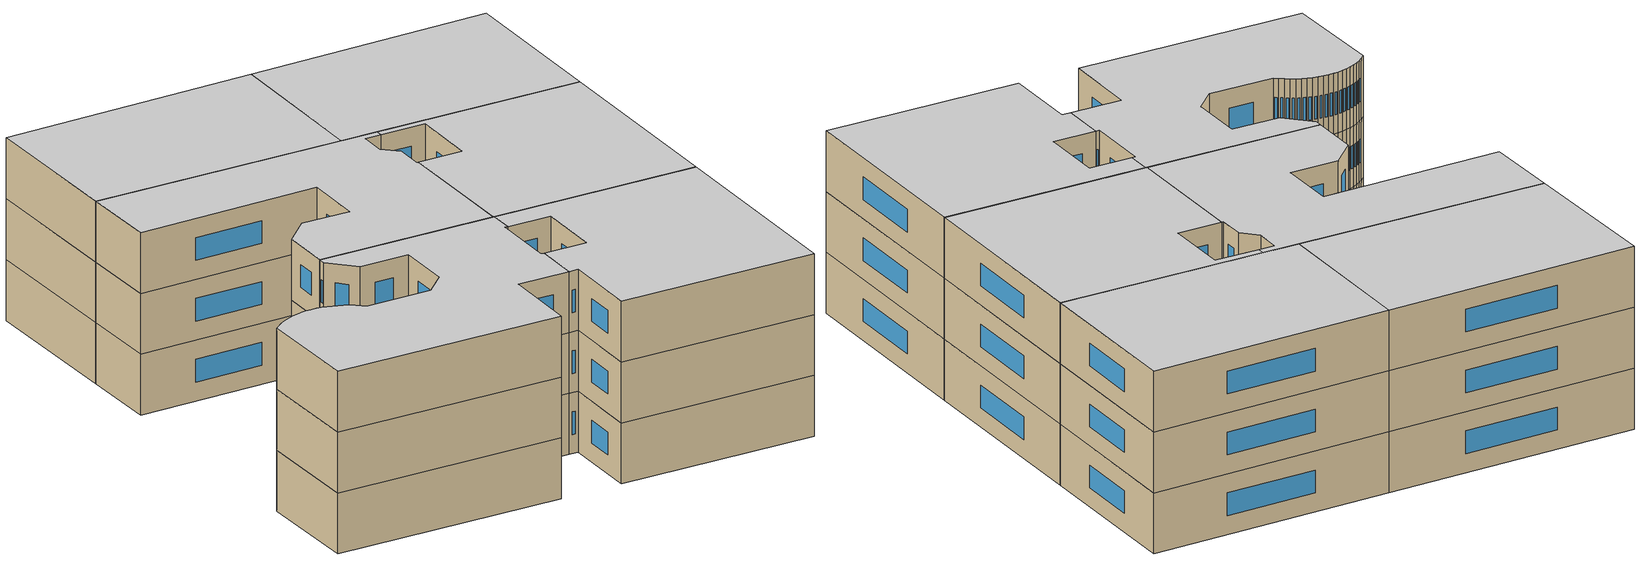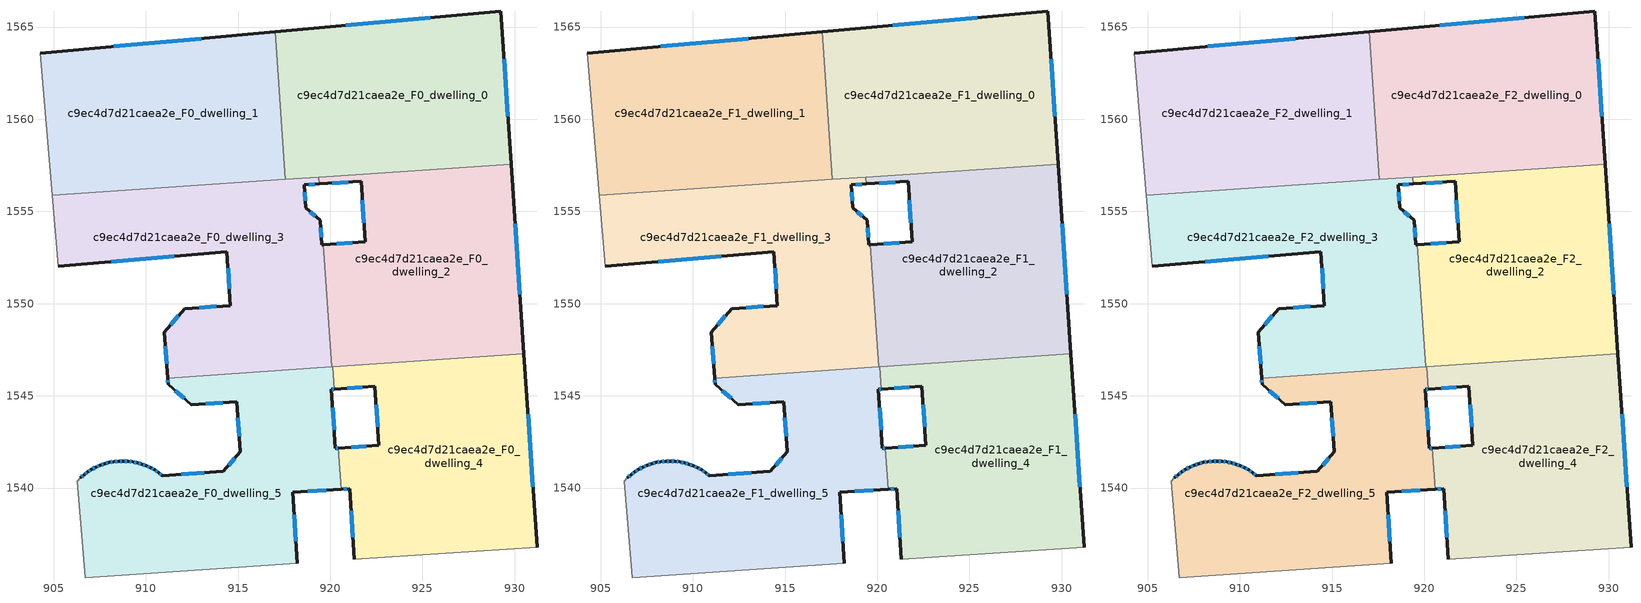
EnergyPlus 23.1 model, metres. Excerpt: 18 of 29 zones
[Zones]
c9ec4d7d21caea2e_F0_dwelling_0
 floor ground (EU_floor_Construction): 929.25,1565.85 929.81,1557.57 917.55,1556.74 917.01,1564.74 z0
 wall outside (EU_wall_Construction): 929.81,1557.57 929.25,1565.85 917.01,1564.74 z0:3
 wall to c9ec4d7d21caea2e_F0_dwelling_1 (EU_wall_Construction): 917.01,1564.74 917.55,1556.74 z0:3
 wall to c9ec4d7d21caea2e_F0_dwelling_2 (EU_wall_Construction): 919.38,1556.86 929.81,1557.57 z0:3
 wall to c9ec4d7d21caea2e_F0_dwelling_3 (EU_wall_Construction): 917.55,1556.74 919.38,1556.86 z0:3
 window (EU_Window_Construction): 925.41,1565.5 920.85,1565.09 / 929.64,1560.16 929.43,1563.25 z0.94:2.06
c9ec4d7d21caea2e_F0_dwelling_1
 floor ground (EU_floor_Construction): 917.01,1564.74 917.55,1556.74 904.93,1555.88 904.26,1563.59 z0
 wall outside (EU_wall_Construction): 917.01,1564.74 904.26,1563.59 z0:3
 wall adiabatic (EU_wall_Construction): 904.26,1563.59 904.93,1555.88 z0:3
 wall to c9ec4d7d21caea2e_F0_dwelling_3 (EU_wall_Construction): 904.93,1555.88 917.55,1556.74 z0:3
 window (EU_Window_Construction): 913.01,1564.38 908.26,1563.95 z0.94:2.06
c9ec4d7d21caea2e_F0_dwelling_2
 floor ground (EU_floor_Construction): 929.81,1557.57 930.51,1547.28 920.08,1546.57 919.63,1553.19 921.9,1553.34 921.68,1556.64 919.41,1556.49 919.38,1556.86 z0
 wall outside (EU_wall_Construction): 919.41,1556.49 921.68,1556.64 921.9,1553.34 919.63,1553.19 / 930.51,1547.28 929.81,1557.57 z0:3
 wall to c9ec4d7d21caea2e_F0_dwelling_3 (EU_wall_Construction): 919.63,1553.19 920.08,1546.57 / 919.38,1556.86 919.41,1556.49 z0:3
 wall to c9ec4d7d21caea2e_F0_dwelling_4 (EU_wall_Construction): 920.15,1546.58 930.51,1547.28 z0:3
 wall to c9ec4d7d21caea2e_F0_dwelling_5 (EU_wall_Construction): 920.08,1546.57 920.15,1546.58 z0:3
 window (EU_Window_Construction): 921.19,1553.29 920.34,1553.24 / 921.75,1555.61 921.83,1554.38 / 920.12,1556.54 920.97,1556.59 / 930.29,1550.5 930.03,1554.34 z0.94:2.06
c9ec4d7d21caea2e_F0_dwelling_3
 floor ground (EU_floor_Construction): 919.38,1556.86 919.41,1556.49 918.58,1556.43 918.67,1555.2 919.45,1554.53 919.54,1553.18 919.63,1553.19 920.08,1546.57 911.18,1545.97 911,1548.46 912.12,1549.73 914.59,1549.9 914.4,1552.82 905.26,1552.03 904.93,1555.88 z0
 wall outside (EU_wall_Construction): 905.26,1552.03 914.4,1552.82 914.59,1549.9 912.12,1549.73 911,1548.46 911.18,1545.97 / 919.63,1553.19 919.54,1553.18 919.45,1554.53 918.67,1555.2 918.58,1556.43 919.41,1556.49 z0:3
 wall adiabatic (EU_wall_Construction): 904.93,1555.88 905.26,1552.03 z0:3
 wall to c9ec4d7d21caea2e_F0_dwelling_5 (EU_wall_Construction): 911.18,1545.97 920.08,1546.57 z0:3
 window (EU_Window_Construction): 908.13,1552.28 911.53,1552.58 / 918.84,1556.45 919.15,1556.47 / 918.64,1555.59 918.61,1556.05 / 919.2,1554.74 918.91,1554.99 / 919.51,1553.61 919.48,1554.11 / 911.06,1547.67 911.12,1546.75 / 911.77,1549.33 911.35,1548.86 / 913.82,1549.85 912.9,1549.79 / 914.46,1551.91 914.53,1550.81 z0.94:2.06
c9ec4d7d21caea2e_F0_dwelling_4
 floor ground (EU_floor_Construction): 930.51,1547.28 931.21,1536.79 921.31,1536.13 921.05,1539.96 920.6,1539.93 920.45,1542.16 922.64,1542.31 922.42,1545.51 920.23,1545.36 920.15,1546.58 z0
 wall outside (EU_wall_Construction): 920.23,1545.36 922.42,1545.51 922.64,1542.31 920.45,1542.16 / 931.21,1536.79 930.51,1547.28 / 920.6,1539.93 921.05,1539.96 921.31,1536.13 z0:3
 wall to c9ec4d7d21caea2e_F0_dwelling_5 (EU_wall_Construction): 920.15,1546.58 920.23,1545.36 / 920.45,1542.16 920.6,1539.93 z0:3
 wall adiabatic (EU_wall_Construction): 921.31,1536.13 931.21,1536.79 z0:3
 window (EU_Window_Construction): 922.49,1544.51 922.57,1543.31 / 920.92,1545.41 921.74,1545.47 / 930.99,1540.08 930.73,1543.99 / 921.13,1538.76 921.23,1537.33 / 920.74,1539.94 920.91,1539.95 / 921.95,1542.26 921.14,1542.21 z0.94:2.06
c9ec4d7d21caea2e_F0_dwelling_5
 floor ground (EU_floor_Construction): 920.15,1546.58 920.23,1545.36 920.07,1545.35 920.28,1542.15 920.45,1542.16 920.6,1539.93 917.96,1539.76 918.22,1535.91 906.73,1535.14 906.28,1540.36 906.45,1540.55 906.65,1540.72 906.85,1540.87 907.06,1541.01 907.29,1541.13 907.53,1541.22 907.77,1541.31 908.02,1541.38 908.27,1541.43 908.53,1541.45 908.79,1541.46 909.04,1541.45 909.3,1541.42 909.55,1541.36 909.79,1541.29 910.03,1541.21 910.26,1541.1 910.48,1540.98 910.7,1540.83 910.9,1540.67 914.19,1540.9 915.13,1541.96 914.94,1544.67 912.47,1544.51 911.2,1545.62 911.18,1545.97 z0
 wall outside (EU_wall_Construction): 911.18,1545.97 911.2,1545.62 912.47,1544.51 914.94,1544.67 915.13,1541.96 914.19,1540.9 910.9,1540.67 910.7,1540.83 910.48,1540.98 910.26,1541.1 910.03,1541.21 909.79,1541.29 909.55,1541.36 909.3,1541.42 909.04,1541.45 908.79,1541.46 908.53,1541.45 908.27,1541.43 908.02,1541.38 907.77,1541.31 907.53,1541.22 907.29,1541.13 907.06,1541.01 906.85,1540.87 906.65,1540.72 906.45,1540.55 / 920.45,1542.16 920.28,1542.15 920.07,1545.35 920.23,1545.36 / 918.22,1535.91 917.96,1539.76 920.6,1539.93 z0:3
 wall adiabatic (EU_wall_Construction): 906.45,1540.55 906.28,1540.36 906.73,1535.14 918.22,1535.91 z0:3
 window (EU_Window_Construction): 906.59,1540.67 906.51,1540.6 / 906.78,1540.83 906.71,1540.77 / 907,1540.96 906.92,1540.92 / 907.22,1541.09 907.14,1541.05 / 907.46,1541.2 907.37,1541.16 / 907.69,1541.28 907.6,1541.25 / 907.94,1541.36 907.85,1541.33 / 908.19,1541.41 908.1,1541.4 / 908.44,1541.45 908.35,1541.44 / 908.7,1541.46 908.61,1541.45 / 908.96,1541.45 908.86,1541.46 / 909.22,1541.43 909.12,1541.44 / 909.47,1541.38 909.38,1541.4 / 909.71,1541.31 909.62,1541.34 / 909.95,1541.24 909.86,1541.27 / 910.19,1541.14 910.1,1541.18 / 910.41,1541.02 910.33,1541.06 / 910.63,1540.88 910.55,1540.93 / 910.84,1540.72 910.76,1540.78 / 913.16,1540.83 911.93,1540.75 / 914.83,1541.63 914.49,1541.23 / 915,1543.82 915.07,1542.81 / 913.25,1544.56 914.17,1544.62 / 911.6,1545.27 912.08,1544.86 / 911.19,1545.86 911.2,1545.73 / 920.12,1545.36 920.18,1545.36 / 920.22,1543.15 920.13,1544.35 / 920.4,1542.15 920.34,1542.15 / 918.79,1539.81 919.77,1539.88 / 918.14,1537.12 918.05,1538.55 z0.94:2.06
c9ec4d7d21caea2e_F1_dwelling_0
 floor to c9ec4d7d21caea2e_F0_dwelling_0 (EU_floor_Construction): 929.25,1565.85 929.81,1557.57 917.55,1556.74 917.01,1564.74 z3
 wall outside (EU_wall_Construction): 929.81,1557.57 929.25,1565.85 917.01,1564.74 z3:6
 wall to c9ec4d7d21caea2e_F1_dwelling_1 (EU_wall_Construction): 917.01,1564.74 917.55,1556.74 z3:6
 wall to c9ec4d7d21caea2e_F1_dwelling_2 (EU_wall_Construction): 919.38,1556.86 929.81,1557.57 z3:6
 wall to c9ec4d7d21caea2e_F1_dwelling_3 (EU_wall_Construction): 917.55,1556.74 919.38,1556.86 z3:6
 window (EU_Window_Construction): 925.41,1565.5 920.85,1565.09 / 929.64,1560.16 929.43,1563.25 z3.94:5.06
c9ec4d7d21caea2e_F1_dwelling_1
 floor to c9ec4d7d21caea2e_F0_dwelling_1 (EU_floor_Construction): 917.01,1564.74 917.55,1556.74 904.93,1555.88 904.26,1563.59 z3
 wall outside (EU_wall_Construction): 917.01,1564.74 904.26,1563.59 z3:6
 wall adiabatic (EU_wall_Construction): 904.26,1563.59 904.93,1555.88 z3:6
 wall to c9ec4d7d21caea2e_F1_dwelling_3 (EU_wall_Construction): 904.93,1555.88 917.55,1556.74 z3:6
 window (EU_Window_Construction): 913.01,1564.38 908.26,1563.95 z3.94:5.06
c9ec4d7d21caea2e_F1_dwelling_2
 floor to c9ec4d7d21caea2e_F0_dwelling_2 (EU_floor_Construction): 929.81,1557.57 930.51,1547.28 920.08,1546.57 919.63,1553.19 921.9,1553.34 921.68,1556.64 919.41,1556.49 919.38,1556.86 z3
 wall outside (EU_wall_Construction): 919.41,1556.49 921.68,1556.64 921.9,1553.34 919.63,1553.19 / 930.51,1547.28 929.81,1557.57 z3:6
 wall to c9ec4d7d21caea2e_F1_dwelling_3 (EU_wall_Construction): 919.63,1553.19 920.08,1546.57 / 919.38,1556.86 919.41,1556.49 z3:6
 wall to c9ec4d7d21caea2e_F1_dwelling_4 (EU_wall_Construction): 920.15,1546.58 930.51,1547.28 z3:6
 wall to c9ec4d7d21caea2e_F1_dwelling_5 (EU_wall_Construction): 920.08,1546.57 920.15,1546.58 z3:6
 window (EU_Window_Construction): 921.19,1553.29 920.34,1553.24 / 921.75,1555.61 921.83,1554.38 / 920.12,1556.54 920.97,1556.59 / 930.29,1550.5 930.03,1554.34 z3.94:5.06
c9ec4d7d21caea2e_F1_dwelling_3
 floor to c9ec4d7d21caea2e_F0_dwelling_3 (EU_floor_Construction): 919.38,1556.86 919.41,1556.49 918.58,1556.43 918.67,1555.2 919.45,1554.53 919.54,1553.18 919.63,1553.19 920.08,1546.57 911.18,1545.97 911,1548.46 912.12,1549.73 914.59,1549.9 914.4,1552.82 905.26,1552.03 904.93,1555.88 z3
 wall outside (EU_wall_Construction): 905.26,1552.03 914.4,1552.82 914.59,1549.9 912.12,1549.73 911,1548.46 911.18,1545.97 / 919.63,1553.19 919.54,1553.18 919.45,1554.53 918.67,1555.2 918.58,1556.43 919.41,1556.49 z3:6
 wall adiabatic (EU_wall_Construction): 904.93,1555.88 905.26,1552.03 z3:6
 wall to c9ec4d7d21caea2e_F1_dwelling_5 (EU_wall_Construction): 911.18,1545.97 920.08,1546.57 z3:6
 window (EU_Window_Construction): 908.13,1552.28 911.53,1552.58 / 918.84,1556.45 919.15,1556.47 / 918.64,1555.59 918.61,1556.05 / 919.2,1554.74 918.91,1554.99 / 919.51,1553.61 919.48,1554.11 / 911.06,1547.67 911.12,1546.75 / 911.77,1549.33 911.35,1548.86 / 913.82,1549.85 912.9,1549.79 / 914.46,1551.91 914.53,1550.81 z3.94:5.06
c9ec4d7d21caea2e_F1_dwelling_4
 floor to c9ec4d7d21caea2e_F0_dwelling_4 (EU_floor_Construction): 930.51,1547.28 931.21,1536.79 921.31,1536.13 921.05,1539.96 920.6,1539.93 920.45,1542.16 922.64,1542.31 922.42,1545.51 920.23,1545.36 920.15,1546.58 z3
 wall outside (EU_wall_Construction): 920.23,1545.36 922.42,1545.51 922.64,1542.31 920.45,1542.16 / 931.21,1536.79 930.51,1547.28 / 920.6,1539.93 921.05,1539.96 921.31,1536.13 z3:6
 wall to c9ec4d7d21caea2e_F1_dwelling_5 (EU_wall_Construction): 920.15,1546.58 920.23,1545.36 / 920.45,1542.16 920.6,1539.93 z3:6
 wall adiabatic (EU_wall_Construction): 921.31,1536.13 931.21,1536.79 z3:6
 window (EU_Window_Construction): 922.49,1544.51 922.57,1543.31 / 920.92,1545.41 921.74,1545.47 / 930.99,1540.08 930.73,1543.99 / 921.13,1538.76 921.23,1537.33 / 920.74,1539.94 920.91,1539.95 / 921.95,1542.26 921.14,1542.21 z3.94:5.06
c9ec4d7d21caea2e_F1_dwelling_5
 floor to c9ec4d7d21caea2e_F0_dwelling_5 (EU_floor_Construction): 920.15,1546.58 920.23,1545.36 920.07,1545.35 920.28,1542.15 920.45,1542.16 920.6,1539.93 917.96,1539.76 918.22,1535.91 906.73,1535.14 906.28,1540.36 906.45,1540.55 906.65,1540.72 906.85,1540.87 907.06,1541.01 907.29,1541.13 907.53,1541.22 907.77,1541.31 908.02,1541.38 908.27,1541.43 908.53,1541.45 908.79,1541.46 909.04,1541.45 909.3,1541.42 909.55,1541.36 909.79,1541.29 910.03,1541.21 910.26,1541.1 910.48,1540.98 910.7,1540.83 910.9,1540.67 914.19,1540.9 915.13,1541.96 914.94,1544.67 912.47,1544.51 911.2,1545.62 911.18,1545.97 z3
 wall outside (EU_wall_Construction): 911.18,1545.97 911.2,1545.62 912.47,1544.51 914.94,1544.67 915.13,1541.96 914.19,1540.9 910.9,1540.67 910.7,1540.83 910.48,1540.98 910.26,1541.1 910.03,1541.21 909.79,1541.29 909.55,1541.36 909.3,1541.42 909.04,1541.45 908.79,1541.46 908.53,1541.45 908.27,1541.43 908.02,1541.38 907.77,1541.31 907.53,1541.22 907.29,1541.13 907.06,1541.01 906.85,1540.87 906.65,1540.72 906.45,1540.55 / 920.45,1542.16 920.28,1542.15 920.07,1545.35 920.23,1545.36 / 918.22,1535.91 917.96,1539.76 920.6,1539.93 z3:6
 wall adiabatic (EU_wall_Construction): 906.45,1540.55 906.28,1540.36 906.73,1535.14 918.22,1535.91 z3:6
 window (EU_Window_Construction): 906.59,1540.67 906.51,1540.6 / 906.78,1540.83 906.71,1540.77 / 907,1540.96 906.92,1540.92 / 907.22,1541.09 907.14,1541.05 / 907.46,1541.2 907.37,1541.16 / 907.69,1541.28 907.6,1541.25 / 907.94,1541.36 907.85,1541.33 / 908.19,1541.41 908.1,1541.4 / 908.44,1541.45 908.35,1541.44 / 908.7,1541.46 908.61,1541.45 / 908.96,1541.45 908.86,1541.46 / 909.22,1541.43 909.12,1541.44 / 909.47,1541.38 909.38,1541.4 / 909.71,1541.31 909.62,1541.34 / 909.95,1541.24 909.86,1541.27 / 910.19,1541.14 910.1,1541.18 / 910.41,1541.02 910.33,1541.06 / 910.63,1540.88 910.55,1540.93 / 910.84,1540.72 910.76,1540.78 / 913.16,1540.83 911.93,1540.75 / 914.83,1541.63 914.49,1541.23 / 915,1543.82 915.07,1542.81 / 913.25,1544.56 914.17,1544.62 / 911.6,1545.27 912.08,1544.86 / 911.19,1545.86 911.2,1545.73 / 920.12,1545.36 920.18,1545.36 / 920.22,1543.15 920.13,1544.35 / 920.4,1542.15 920.34,1542.15 / 918.79,1539.81 919.77,1539.88 / 918.14,1537.12 918.05,1538.55 z3.94:5.06
c9ec4d7d21caea2e_F2_dwelling_0
 floor to c9ec4d7d21caea2e_F1_dwelling_0 (EU_floor_Construction): 929.25,1565.85 929.81,1557.57 917.55,1556.74 917.01,1564.74 z6
 wall outside (EU_wall_Construction): 929.81,1557.57 929.25,1565.85 917.01,1564.74 z6:9
 wall to c9ec4d7d21caea2e_F2_dwelling_1 (EU_wall_Construction): 917.01,1564.74 917.55,1556.74 z6:9
 wall to c9ec4d7d21caea2e_F2_dwelling_2 (EU_wall_Construction): 919.38,1556.86 929.81,1557.57 z6:9
 wall to c9ec4d7d21caea2e_F2_dwelling_3 (EU_wall_Construction): 917.55,1556.74 919.38,1556.86 z6:9
 window (EU_Window_Construction): 925.41,1565.5 920.85,1565.09 / 929.64,1560.16 929.43,1563.25 z6.94:8.06
 ceiling to c9ec4d7d21caea2e_F3_dwelling_0 (EU_floor_Construction): 929.81,1557.57 929.25,1565.85 917.01,1564.74 917.55,1556.74 z9
c9ec4d7d21caea2e_F2_dwelling_1
 floor to c9ec4d7d21caea2e_F1_dwelling_1 (EU_floor_Construction): 917.01,1564.74 917.55,1556.74 904.93,1555.88 904.26,1563.59 z6
 wall outside (EU_wall_Construction): 917.01,1564.74 904.26,1563.59 z6:9
 wall adiabatic (EU_wall_Construction): 904.26,1563.59 904.93,1555.88 z6:9
 wall to c9ec4d7d21caea2e_F2_dwelling_3 (EU_wall_Construction): 904.93,1555.88 917.55,1556.74 z6:9
 window (EU_Window_Construction): 913.01,1564.38 908.26,1563.95 z6.94:8.06
 ceiling to c9ec4d7d21caea2e_F3_dwelling_1 (EU_floor_Construction): 917.55,1556.74 917.01,1564.74 904.26,1563.59 904.93,1555.88 z9
c9ec4d7d21caea2e_F2_dwelling_2
 floor to c9ec4d7d21caea2e_F1_dwelling_2 (EU_floor_Construction): 929.81,1557.57 930.51,1547.28 920.08,1546.57 919.63,1553.19 921.9,1553.34 921.68,1556.64 919.41,1556.49 919.38,1556.86 z6
 wall outside (EU_wall_Construction): 919.41,1556.49 921.68,1556.64 921.9,1553.34 919.63,1553.19 / 930.51,1547.28 929.81,1557.57 z6:9
 wall to c9ec4d7d21caea2e_F2_dwelling_3 (EU_wall_Construction): 919.63,1553.19 920.08,1546.57 / 919.38,1556.86 919.41,1556.49 z6:9
 wall to c9ec4d7d21caea2e_F2_dwelling_4 (EU_wall_Construction): 920.15,1546.58 930.51,1547.28 z6:9
 wall to c9ec4d7d21caea2e_F2_dwelling_5 (EU_wall_Construction): 920.08,1546.57 920.15,1546.58 z6:9
 window (EU_Window_Construction): 921.19,1553.29 920.34,1553.24 / 921.75,1555.61 921.83,1554.38 / 920.12,1556.54 920.97,1556.59 / 930.29,1550.5 930.03,1554.34 z6.94:8.06
 ceiling to c9ec4d7d21caea2e_F3_dwelling_2 (EU_floor_Construction): 930.51,1547.28 929.81,1557.57 919.38,1556.86 919.41,1556.49 921.68,1556.64 921.9,1553.34 919.63,1553.19 920.08,1546.57 z9
c9ec4d7d21caea2e_F2_dwelling_3
 floor to c9ec4d7d21caea2e_F1_dwelling_3 (EU_floor_Construction): 919.38,1556.86 919.41,1556.49 918.58,1556.43 918.67,1555.2 919.45,1554.53 919.54,1553.18 919.63,1553.19 920.08,1546.57 911.18,1545.97 911,1548.46 912.12,1549.73 914.59,1549.9 914.4,1552.82 905.26,1552.03 904.93,1555.88 z6
 wall outside (EU_wall_Construction): 905.26,1552.03 914.4,1552.82 914.59,1549.9 912.12,1549.73 911,1548.46 911.18,1545.97 / 919.63,1553.19 919.54,1553.18 919.45,1554.53 918.67,1555.2 918.58,1556.43 919.41,1556.49 z6:9
 wall adiabatic (EU_wall_Construction): 904.93,1555.88 905.26,1552.03 z6:9
 wall to c9ec4d7d21caea2e_F2_dwelling_5 (EU_wall_Construction): 911.18,1545.97 920.08,1546.57 z6:9
 window (EU_Window_Construction): 908.13,1552.28 911.53,1552.58 / 918.84,1556.45 919.15,1556.47 / 918.64,1555.59 918.61,1556.05 / 919.2,1554.74 918.91,1554.99 / 919.51,1553.61 919.48,1554.11 / 911.06,1547.67 911.12,1546.75 / 911.77,1549.33 911.35,1548.86 / 913.82,1549.85 912.9,1549.79 / 914.46,1551.91 914.53,1550.81 z6.94:8.06
 ceiling to c9ec4d7d21caea2e_F3_dwelling_3 (EU_floor_Construction): 920.08,1546.57 919.63,1553.19 919.54,1553.18 919.45,1554.53 918.67,1555.2 918.58,1556.43 919.41,1556.49 919.38,1556.86 904.93,1555.88 905.26,1552.03 914.4,1552.82 914.59,1549.9 912.12,1549.73 911,1548.46 911.18,1545.97 z9
c9ec4d7d21caea2e_F2_dwelling_4
 floor to c9ec4d7d21caea2e_F1_dwelling_4 (EU_floor_Construction): 930.51,1547.28 931.21,1536.79 921.31,1536.13 921.05,1539.96 920.6,1539.93 920.45,1542.16 922.64,1542.31 922.42,1545.51 920.23,1545.36 920.15,1546.58 z6
 wall outside (EU_wall_Construction): 920.23,1545.36 922.42,1545.51 922.64,1542.31 920.45,1542.16 / 931.21,1536.79 930.51,1547.28 / 920.6,1539.93 921.05,1539.96 921.31,1536.13 z6:9
 wall to c9ec4d7d21caea2e_F2_dwelling_5 (EU_wall_Construction): 920.15,1546.58 920.23,1545.36 / 920.45,1542.16 920.6,1539.93 z6:9
 wall adiabatic (EU_wall_Construction): 921.31,1536.13 931.21,1536.79 z6:9
 window (EU_Window_Construction): 922.49,1544.51 922.57,1543.31 / 920.92,1545.41 921.74,1545.47 / 930.99,1540.08 930.73,1543.99 / 921.13,1538.76 921.23,1537.33 / 920.74,1539.94 920.91,1539.95 / 921.95,1542.26 921.14,1542.21 z6.94:8.06
 ceiling to c9ec4d7d21caea2e_F3_dwelling_4 (EU_floor_Construction): 931.21,1536.79 930.51,1547.28 920.15,1546.58 920.23,1545.36 922.42,1545.51 922.64,1542.31 920.45,1542.16 920.6,1539.93 921.05,1539.96 921.31,1536.13 z9
c9ec4d7d21caea2e_F2_dwelling_5
 floor to c9ec4d7d21caea2e_F1_dwelling_5 (EU_floor_Construction): 920.15,1546.58 920.23,1545.36 920.07,1545.35 920.28,1542.15 920.45,1542.16 920.6,1539.93 917.96,1539.76 918.22,1535.91 906.73,1535.14 906.28,1540.36 906.45,1540.55 906.65,1540.72 906.85,1540.87 907.06,1541.01 907.29,1541.13 907.53,1541.22 907.77,1541.31 908.02,1541.38 908.27,1541.43 908.53,1541.45 908.79,1541.46 909.04,1541.45 909.3,1541.42 909.55,1541.36 909.79,1541.29 910.03,1541.21 910.26,1541.1 910.48,1540.98 910.7,1540.83 910.9,1540.67 914.19,1540.9 915.13,1541.96 914.94,1544.67 912.47,1544.51 911.2,1545.62 911.18,1545.97 z6
 wall outside (EU_wall_Construction): 911.18,1545.97 911.2,1545.62 912.47,1544.51 914.94,1544.67 915.13,1541.96 914.19,1540.9 910.9,1540.67 910.7,1540.83 910.48,1540.98 910.26,1541.1 910.03,1541.21 909.79,1541.29 909.55,1541.36 909.3,1541.42 909.04,1541.45 908.79,1541.46 908.53,1541.45 908.27,1541.43 908.02,1541.38 907.77,1541.31 907.53,1541.22 907.29,1541.13 907.06,1541.01 906.85,1540.87 906.65,1540.72 906.45,1540.55 / 920.45,1542.16 920.28,1542.15 920.07,1545.35 920.23,1545.36 / 918.22,1535.91 917.96,1539.76 920.6,1539.93 z6:9
 wall adiabatic (EU_wall_Construction): 906.45,1540.55 906.28,1540.36 906.73,1535.14 918.22,1535.91 z6:9
 window (EU_Window_Construction): 906.59,1540.67 906.51,1540.6 / 906.78,1540.83 906.71,1540.77 / 907,1540.96 906.92,1540.92 / 907.22,1541.09 907.14,1541.05 / 907.46,1541.2 907.37,1541.16 / 907.69,1541.28 907.6,1541.25 / 907.94,1541.36 907.85,1541.33 / 908.19,1541.41 908.1,1541.4 / 908.44,1541.45 908.35,1541.44 / 908.7,1541.46 908.61,1541.45 / 908.96,1541.45 908.86,1541.46 / 909.22,1541.43 909.12,1541.44 / 909.47,1541.38 909.38,1541.4 / 909.71,1541.31 909.62,1541.34 / 909.95,1541.24 909.86,1541.27 / 910.19,1541.14 910.1,1541.18 / 910.41,1541.02 910.33,1541.06 / 910.63,1540.88 910.55,1540.93 / 910.84,1540.72 910.76,1540.78 / 913.16,1540.83 911.93,1540.75 / 914.83,1541.63 914.49,1541.23 / 915,1543.82 915.07,1542.81 / 913.25,1544.56 914.17,1544.62 / 911.6,1545.27 912.08,1544.86 / 911.19,1545.86 911.2,1545.73 / 920.12,1545.36 920.18,1545.36 / 920.22,1543.15 920.13,1544.35 / 920.4,1542.15 920.34,1542.15 / 918.79,1539.81 919.77,1539.88 / 918.14,1537.12 918.05,1538.55 z6.94:8.06
 ceiling to c9ec4d7d21caea2e_F3_dwelling_5 (EU_floor_Construction): 918.22,1535.91 917.96,1539.76 920.6,1539.93 920.45,1542.16 920.28,1542.15 920.07,1545.35 920.23,1545.36 920.15,1546.58 911.18,1545.97 911.2,1545.62 912.47,1544.51 914.94,1544.67 915.13,1541.96 914.19,1540.9 910.9,1540.67 910.7,1540.83 910.48,1540.98 910.26,1541.1 910.03,1541.21 909.79,1541.29 909.55,1541.36 909.3,1541.42 909.04,1541.45 908.79,1541.46 908.53,1541.45 908.27,1541.43 908.02,1541.38 907.77,1541.31 907.53,1541.22 907.29,1541.13 907.06,1541.01 906.85,1540.87 906.65,1540.72 906.45,1540.55 906.28,1540.36 906.73,1535.14 z9
[Building]
EU S2 Campaign: North Axis=0; Terrain=City; Solar Distribution=FullExterior
[Site:Location]
Vienna: Latitude=48; Longitude=16.5; Time Zone=1; Elevation=183
[SizingPeriod:WeatherFileDays]
AnnualSizingPeriod: Begin Month=1; Begin Day of Month=1; End Month=12; End Day of Month=31; Day of Week for Start Day=Monday; Use Weather File Daylight Saving Period=No; Use Weather File Rain and Snow Indicators=No
[MATERIAL]
EU_InternalMass_Material: Roughness=MediumRough; Thickness=0.1; Conductivity=1; Density=1800; Specific Heat=900; Thermal Absorptance=0.9; Solar Absorptance=0.7; Visible Absorptance=0.7
[MATERIAL:NOMASS] Roughness=MediumRough; Thermal Absorptance=0.9; Solar Absorptance=0.7; Visible Absorptance=0.7
Name | Thermal Resistance
EU_wall_NoMass | 0.914258
EU_floor_NoMass | 1.09711
[WINDOWMATERIAL:SIMPLEGLAZINGSYSTEM]
EU_Window_SimpleGlazing: UFactor=2.09642; Solar Heat Gain Coefficient=0.65; Visible Transmittance=0.65
[CONSTRUCTION]
EU_wall_Construction: EU_wall_NoMass
EU_floor_Construction: EU_floor_NoMass
EU_Window_Construction: EU_Window_SimpleGlazing
EU_InternalMass_Construction: EU_InternalMass_Material
[ZONE] Type=1; Multiplier=1; Ceiling Height=autocalculate; Floor Area=autocalculate; Part of Total Floor Area=Yes
Name | Volume
c9ec4d7d21caea2e_F0_dwelling_0; c9ec4d7d21caea2e_F1_dwelling_0; c9ec4d7d21caea2e_F2_dwelling_0 | 300.757
c9ec4d7d21caea2e_F0_dwelling_1; c9ec4d7d21caea2e_F1_dwelling_1; c9ec4d7d21caea2e_F2_dwelling_1 | 300.792
c9ec4d7d21caea2e_F0_dwelling_2; c9ec4d7d21caea2e_F1_dwelling_2; c9ec4d7d21caea2e_F2_dwelling_2 | 300.795
c9ec4d7d21caea2e_F0_dwelling_3; c9ec4d7d21caea2e_F1_dwelling_3; c9ec4d7d21caea2e_F2_dwelling_3 | 300.773
c9ec4d7d21caea2e_F0_dwelling_4; c9ec4d7d21caea2e_F1_dwelling_4; c9ec4d7d21caea2e_F2_dwelling_4 | 300.786
c9ec4d7d21caea2e_F0_dwelling_5; c9ec4d7d21caea2e_F1_dwelling_5; c9ec4d7d21caea2e_F2_dwelling_5 | 300.785
[INTERNALMASS] Construction=EU_InternalMass_Construction
Name | Zone or ZoneList | Surface Area
c9ec4d7d21caea2e_F0_dwelling_0_EU_InternalMass | c9ec4d7d21caea2e_F0_dwelling_0 | 100.252
c9ec4d7d21caea2e_F0_dwelling_1_EU_InternalMass | c9ec4d7d21caea2e_F0_dwelling_1 | 100.264
c9ec4d7d21caea2e_F0_dwelling_2_EU_InternalMass | c9ec4d7d21caea2e_F0_dwelling_2 | 100.265
c9ec4d7d21caea2e_F0_dwelling_3_EU_InternalMass | c9ec4d7d21caea2e_F0_dwelling_3 | 100.258
c9ec4d7d21caea2e_F0_dwelling_4_EU_InternalMass | c9ec4d7d21caea2e_F0_dwelling_4 | 100.262
c9ec4d7d21caea2e_F0_dwelling_5_EU_InternalMass | c9ec4d7d21caea2e_F0_dwelling_5 | 100.262
c9ec4d7d21caea2e_F1_dwelling_0_EU_InternalMass | c9ec4d7d21caea2e_F1_dwelling_0 | 100.252
c9ec4d7d21caea2e_F1_dwelling_1_EU_InternalMass | c9ec4d7d21caea2e_F1_dwelling_1 | 100.264
c9ec4d7d21caea2e_F1_dwelling_2_EU_InternalMass | c9ec4d7d21caea2e_F1_dwelling_2 | 100.265
c9ec4d7d21caea2e_F1_dwelling_3_EU_InternalMass | c9ec4d7d21caea2e_F1_dwelling_3 | 100.258
c9ec4d7d21caea2e_F1_dwelling_4_EU_InternalMass | c9ec4d7d21caea2e_F1_dwelling_4 | 100.262
c9ec4d7d21caea2e_F1_dwelling_5_EU_InternalMass | c9ec4d7d21caea2e_F1_dwelling_5 | 100.262
c9ec4d7d21caea2e_F2_dwelling_0_EU_InternalMass | c9ec4d7d21caea2e_F2_dwelling_0 | 100.252
c9ec4d7d21caea2e_F2_dwelling_1_EU_InternalMass | c9ec4d7d21caea2e_F2_dwelling_1 | 100.264
c9ec4d7d21caea2e_F2_dwelling_2_EU_InternalMass | c9ec4d7d21caea2e_F2_dwelling_2 | 100.265
c9ec4d7d21caea2e_F2_dwelling_3_EU_InternalMass | c9ec4d7d21caea2e_F2_dwelling_3 | 100.258
c9ec4d7d21caea2e_F2_dwelling_4_EU_InternalMass | c9ec4d7d21caea2e_F2_dwelling_4 | 100.262
c9ec4d7d21caea2e_F2_dwelling_5_EU_InternalMass | c9ec4d7d21caea2e_F2_dwelling_5 | 100.262
[OTHEREQUIPMENT] Fuel Type=Electricity; Design Level Calculation Method=Watts/Area; Power per Zone Floor Area=1; Fraction Latent=0; Fraction Radiant=0; Fraction Lost=0; Carbon Dioxide Generation Rate=0; EndUse Subcategory=EU_Step8_InternalGains
Name | Zone or ZoneList or Space or SpaceList | Schedule
EU_Step8_InternalGain_c9ec4d7d21caea2e_F0_dwelling_0_f000 | c9ec4d7d21caea2e_F0_dwelling_0 | EU_Step8_GainSchedule_c9ec4d7d21caea2e_F0_dwelling_0_f000
EU_Step8_InternalGain_c9ec4d7d21caea2e_F0_dwelling_1_f000 | c9ec4d7d21caea2e_F0_dwelling_1 | EU_Step8_GainSchedule_c9ec4d7d21caea2e_F0_dwelling_1_f000
EU_Step8_InternalGain_c9ec4d7d21caea2e_F0_dwelling_2_f000 | c9ec4d7d21caea2e_F0_dwelling_2 | EU_Step8_GainSchedule_c9ec4d7d21caea2e_F0_dwelling_2_f000
EU_Step8_InternalGain_c9ec4d7d21caea2e_F0_dwelling_3_f000 | c9ec4d7d21caea2e_F0_dwelling_3 | EU_Step8_GainSchedule_c9ec4d7d21caea2e_F0_dwelling_3_f000
EU_Step8_InternalGain_c9ec4d7d21caea2e_F0_dwelling_4_f000 | c9ec4d7d21caea2e_F0_dwelling_4 | EU_Step8_GainSchedule_c9ec4d7d21caea2e_F0_dwelling_4_f000
EU_Step8_InternalGain_c9ec4d7d21caea2e_F0_dwelling_5_f000 | c9ec4d7d21caea2e_F0_dwelling_5 | EU_Step8_GainSchedule_c9ec4d7d21caea2e_F0_dwelling_5_f000
EU_Step8_InternalGain_c9ec4d7d21caea2e_F1_dwelling_0_f000 | c9ec4d7d21caea2e_F1_dwelling_0 | EU_Step8_GainSchedule_c9ec4d7d21caea2e_F1_dwelling_0_f000
EU_Step8_InternalGain_c9ec4d7d21caea2e_F1_dwelling_1_f000 | c9ec4d7d21caea2e_F1_dwelling_1 | EU_Step8_GainSchedule_c9ec4d7d21caea2e_F1_dwelling_1_f000
EU_Step8_InternalGain_c9ec4d7d21caea2e_F1_dwelling_2_f000 | c9ec4d7d21caea2e_F1_dwelling_2 | EU_Step8_GainSchedule_c9ec4d7d21caea2e_F1_dwelling_2_f000
EU_Step8_InternalGain_c9ec4d7d21caea2e_F1_dwelling_3_f000 | c9ec4d7d21caea2e_F1_dwelling_3 | EU_Step8_GainSchedule_c9ec4d7d21caea2e_F1_dwelling_3_f000
EU_Step8_InternalGain_c9ec4d7d21caea2e_F1_dwelling_4_f000 | c9ec4d7d21caea2e_F1_dwelling_4 | EU_Step8_GainSchedule_c9ec4d7d21caea2e_F1_dwelling_4_f000
EU_Step8_InternalGain_c9ec4d7d21caea2e_F1_dwelling_5_f000 | c9ec4d7d21caea2e_F1_dwelling_5 | EU_Step8_GainSchedule_c9ec4d7d21caea2e_F1_dwelling_5_f000
EU_Step8_InternalGain_c9ec4d7d21caea2e_F2_dwelling_0_f000 | c9ec4d7d21caea2e_F2_dwelling_0 | EU_Step8_GainSchedule_c9ec4d7d21caea2e_F2_dwelling_0_f000
EU_Step8_InternalGain_c9ec4d7d21caea2e_F2_dwelling_1_f000 | c9ec4d7d21caea2e_F2_dwelling_1 | EU_Step8_GainSchedule_c9ec4d7d21caea2e_F2_dwelling_1_f000
EU_Step8_InternalGain_c9ec4d7d21caea2e_F2_dwelling_2_f000 | c9ec4d7d21caea2e_F2_dwelling_2 | EU_Step8_GainSchedule_c9ec4d7d21caea2e_F2_dwelling_2_f000
EU_Step8_InternalGain_c9ec4d7d21caea2e_F2_dwelling_3_f000 | c9ec4d7d21caea2e_F2_dwelling_3 | EU_Step8_GainSchedule_c9ec4d7d21caea2e_F2_dwelling_3_f000
EU_Step8_InternalGain_c9ec4d7d21caea2e_F2_dwelling_4_f000 | c9ec4d7d21caea2e_F2_dwelling_4 | EU_Step8_GainSchedule_c9ec4d7d21caea2e_F2_dwelling_4_f000
EU_Step8_InternalGain_c9ec4d7d21caea2e_F2_dwelling_5_f000 | c9ec4d7d21caea2e_F2_dwelling_5 | EU_Step8_GainSchedule_c9ec4d7d21caea2e_F2_dwelling_5_f000
[ZONEVENTILATION:DESIGNFLOWRATE] Schedule=EU_AlwaysOn; Design Flow Rate Calculation Method=AirChanges/Hour; Air Changes per Hour=0.546891; Ventilation Type=Natural; Fan Pressure Rise=0; Fan Total Efficiency=1; Constant Term Coefficient=1; Temperature Term Coefficient=0; Velocity Term Coefficient=0; Velocity Squared Term Coefficient=0; Minimum Indoor Temperature=-100; Maximum Indoor Temperature=100; Delta Temperature=-100; Minimum Outdoor Temperature=-100; Maximum Outdoor Temperature=100; Maximum Wind Speed=40
Name | Zone or ZoneList or Space or SpaceList
EU_ConstantAir_c9ec4d7d21caea2e_F0_dwelling_0 | c9ec4d7d21caea2e_F0_dwelling_0
EU_ConstantAir_c9ec4d7d21caea2e_F0_dwelling_1 | c9ec4d7d21caea2e_F0_dwelling_1
EU_ConstantAir_c9ec4d7d21caea2e_F0_dwelling_2 | c9ec4d7d21caea2e_F0_dwelling_2
EU_ConstantAir_c9ec4d7d21caea2e_F0_dwelling_3 | c9ec4d7d21caea2e_F0_dwelling_3
EU_ConstantAir_c9ec4d7d21caea2e_F0_dwelling_4 | c9ec4d7d21caea2e_F0_dwelling_4
EU_ConstantAir_c9ec4d7d21caea2e_F0_dwelling_5 | c9ec4d7d21caea2e_F0_dwelling_5
EU_ConstantAir_c9ec4d7d21caea2e_F1_dwelling_0 | c9ec4d7d21caea2e_F1_dwelling_0
EU_ConstantAir_c9ec4d7d21caea2e_F1_dwelling_1 | c9ec4d7d21caea2e_F1_dwelling_1
EU_ConstantAir_c9ec4d7d21caea2e_F1_dwelling_2 | c9ec4d7d21caea2e_F1_dwelling_2
EU_ConstantAir_c9ec4d7d21caea2e_F1_dwelling_3 | c9ec4d7d21caea2e_F1_dwelling_3
EU_ConstantAir_c9ec4d7d21caea2e_F1_dwelling_4 | c9ec4d7d21caea2e_F1_dwelling_4
EU_ConstantAir_c9ec4d7d21caea2e_F1_dwelling_5 | c9ec4d7d21caea2e_F1_dwelling_5
EU_ConstantAir_c9ec4d7d21caea2e_F2_dwelling_0 | c9ec4d7d21caea2e_F2_dwelling_0
EU_ConstantAir_c9ec4d7d21caea2e_F2_dwelling_1 | c9ec4d7d21caea2e_F2_dwelling_1
EU_ConstantAir_c9ec4d7d21caea2e_F2_dwelling_2 | c9ec4d7d21caea2e_F2_dwelling_2
EU_ConstantAir_c9ec4d7d21caea2e_F2_dwelling_3 | c9ec4d7d21caea2e_F2_dwelling_3
EU_ConstantAir_c9ec4d7d21caea2e_F2_dwelling_4 | c9ec4d7d21caea2e_F2_dwelling_4
EU_ConstantAir_c9ec4d7d21caea2e_F2_dwelling_5 | c9ec4d7d21caea2e_F2_dwelling_5
[HVACTEMPLATE:THERMOSTAT] Constant Heating Setpoint=20; Constant Cooling Setpoint=50
EU_HeatOnly_c9ec4d7d21caea2e_F0_dwelling_0; EU_HeatOnly_c9ec4d7d21caea2e_F0_dwelling_1; EU_HeatOnly_c9ec4d7d21caea2e_F0_dwelling_2; EU_HeatOnly_c9ec4d7d21caea2e_F0_dwelling_3; EU_HeatOnly_c9ec4d7d21caea2e_F0_dwelling_4; EU_HeatOnly_c9ec4d7d21caea2e_F0_dwelling_5; EU_HeatOnly_c9ec4d7d21caea2e_F1_dwelling_0; EU_HeatOnly_c9ec4d7d21caea2e_F1_dwelling_1; EU_HeatOnly_c9ec4d7d21caea2e_F1_dwelling_2; EU_HeatOnly_c9ec4d7d21caea2e_F1_dwelling_3; EU_HeatOnly_c9ec4d7d21caea2e_F1_dwelling_4; EU_HeatOnly_c9ec4d7d21caea2e_F1_dwelling_5; EU_HeatOnly_c9ec4d7d21caea2e_F2_dwelling_0; EU_HeatOnly_c9ec4d7d21caea2e_F2_dwelling_1; EU_HeatOnly_c9ec4d7d21caea2e_F2_dwelling_2; EU_HeatOnly_c9ec4d7d21caea2e_F2_dwelling_3; EU_HeatOnly_c9ec4d7d21caea2e_F2_dwelling_4; EU_HeatOnly_c9ec4d7d21caea2e_F2_dwelling_5; EU_HeatOnly_c9ec4d7d21caea2e_F3_dwelling_0; EU_HeatOnly_c9ec4d7d21caea2e_F3_dwelling_1; EU_HeatOnly_c9ec4d7d21caea2e_F3_dwelling_2; EU_HeatOnly_c9ec4d7d21caea2e_F3_dwelling_3; EU_HeatOnly_c9ec4d7d21caea2e_F3_dwelling_4; EU_HeatOnly_c9ec4d7d21caea2e_F3_dwelling_5; EU_HeatOnly_c9ec4d7d21caea2e_F4_dwelling_0; EU_HeatOnly_c9ec4d7d21caea2e_F4_dwelling_1; EU_HeatOnly_c9ec4d7d21caea2e_F4_dwelling_2; EU_HeatOnly_c9ec4d7d21caea2e_F4_dwelling_3; EU_HeatOnly_c9ec4d7d21caea2e_F4_dwelling_4
[HVACTEMPLATE:ZONE:IDEALLOADSAIRSYSTEM] System Availability Schedule=EU_AlwaysOn; Maximum Heating Supply Air Temperature=50; Minimum Cooling Supply Air Temperature=13; Maximum Heating Supply Air Humidity Ratio=0.0156; Minimum Cooling Supply Air Humidity Ratio=0.0077; Heating Limit=NoLimit; Cooling Limit=NoLimit; Heating Availability Schedule=EU_AlwaysOn; Cooling Availability Schedule=EU_CoolingOff; Dehumidification Control Type=ConstantSensibleHeatRatio; Cooling Sensible Heat Ratio=0.7; Dehumidification Setpoint=60; Humidification Control Type=None; Humidification Setpoint=30; Outdoor Air Method=None; Outdoor Air Flow Rate per Person=0.00944; Outdoor Air Flow Rate per Zone Floor Area=0; Outdoor Air Flow Rate per Zone=0; Demand Controlled Ventilation Type=None; Outdoor Air Economizer Type=NoEconomizer; Heat Recovery Type=None; Sensible Heat Recovery Effectiveness=0.7; Latent Heat Recovery Effectiveness=0.65
Name | Template Thermostat
c9ec4d7d21caea2e_F0_dwelling_0 | EU_HeatOnly_c9ec4d7d21caea2e_F0_dwelling_0
c9ec4d7d21caea2e_F0_dwelling_1 | EU_HeatOnly_c9ec4d7d21caea2e_F0_dwelling_1
c9ec4d7d21caea2e_F0_dwelling_2 | EU_HeatOnly_c9ec4d7d21caea2e_F0_dwelling_2
c9ec4d7d21caea2e_F0_dwelling_3 | EU_HeatOnly_c9ec4d7d21caea2e_F0_dwelling_3
c9ec4d7d21caea2e_F0_dwelling_4 | EU_HeatOnly_c9ec4d7d21caea2e_F0_dwelling_4
c9ec4d7d21caea2e_F0_dwelling_5 | EU_HeatOnly_c9ec4d7d21caea2e_F0_dwelling_5
c9ec4d7d21caea2e_F1_dwelling_0 | EU_HeatOnly_c9ec4d7d21caea2e_F1_dwelling_0
c9ec4d7d21caea2e_F1_dwelling_1 | EU_HeatOnly_c9ec4d7d21caea2e_F1_dwelling_1
c9ec4d7d21caea2e_F1_dwelling_2 | EU_HeatOnly_c9ec4d7d21caea2e_F1_dwelling_2
c9ec4d7d21caea2e_F1_dwelling_3 | EU_HeatOnly_c9ec4d7d21caea2e_F1_dwelling_3
c9ec4d7d21caea2e_F1_dwelling_4 | EU_HeatOnly_c9ec4d7d21caea2e_F1_dwelling_4
c9ec4d7d21caea2e_F1_dwelling_5 | EU_HeatOnly_c9ec4d7d21caea2e_F1_dwelling_5
c9ec4d7d21caea2e_F2_dwelling_0 | EU_HeatOnly_c9ec4d7d21caea2e_F2_dwelling_0
c9ec4d7d21caea2e_F2_dwelling_1 | EU_HeatOnly_c9ec4d7d21caea2e_F2_dwelling_1
c9ec4d7d21caea2e_F2_dwelling_2 | EU_HeatOnly_c9ec4d7d21caea2e_F2_dwelling_2
c9ec4d7d21caea2e_F2_dwelling_3 | EU_HeatOnly_c9ec4d7d21caea2e_F2_dwelling_3
c9ec4d7d21caea2e_F2_dwelling_4 | EU_HeatOnly_c9ec4d7d21caea2e_F2_dwelling_4
c9ec4d7d21caea2e_F2_dwelling_5 | EU_HeatOnly_c9ec4d7d21caea2e_F2_dwelling_5
[SIZING:ZONE] Zone Cooling Design Supply Air Temperature Input Method=SupplyAirTemperature; Zone Cooling Design Supply Air Temperature=13; Zone Heating Design Supply Air Temperature Input Method=SupplyAirTemperature; Zone Heating Design Supply Air Temperature=50; Zone Cooling Design Supply Air Humidity Ratio=0.008; Zone Heating Design Supply Air Humidity Ratio=0.008; Cooling Design Air Flow Method=DesignDay; Cooling Design Air Flow Rate=0; Cooling Minimum Air Flow per Zone Floor Area=0.000762; Cooling Minimum Air Flow=0; Cooling Minimum Air Flow Fraction=0.2; Heating Design Air Flow Method=DesignDay; Heating Design Air Flow Rate=0; Heating Maximum Air Flow per Zone Floor Area=0.002032; Heating Maximum Air Flow=0.141576; Heating Maximum Air Flow Fraction=0.3; Account for Dedicated Outdoor Air System=No; Dedicated Outdoor Air System Control Strategy=NeutralSupplyAir; Dedicated Outdoor Air Low Setpoint Temperature for Design=autosize; Dedicated Outdoor Air High Setpoint Temperature for Design=autosize; Zone Load Sizing Method=Sensible Load Only No Latent Load; Zone Latent Cooling Design Supply Air Humidity Ratio Input Method=HumidityRatioDifference; Zone Cooling Design Supply Air Humidity Ratio Difference=0.005; Zone Latent Heating Design Supply Air Humidity Ratio Input Method=HumidityRatioDifference; Zone Humidification Design Supply Air Humidity Ratio Difference=0.005
c9ec4d7d21caea2e_F0_dwelling_0; c9ec4d7d21caea2e_F0_dwelling_1; c9ec4d7d21caea2e_F0_dwelling_2; c9ec4d7d21caea2e_F0_dwelling_3; c9ec4d7d21caea2e_F0_dwelling_4; c9ec4d7d21caea2e_F0_dwelling_5; c9ec4d7d21caea2e_F1_dwelling_0; c9ec4d7d21caea2e_F1_dwelling_1; c9ec4d7d21caea2e_F1_dwelling_2; c9ec4d7d21caea2e_F1_dwelling_3; c9ec4d7d21caea2e_F1_dwelling_4; c9ec4d7d21caea2e_F1_dwelling_5; c9ec4d7d21caea2e_F2_dwelling_0; c9ec4d7d21caea2e_F2_dwelling_1; c9ec4d7d21caea2e_F2_dwelling_2; c9ec4d7d21caea2e_F2_dwelling_3; c9ec4d7d21caea2e_F2_dwelling_4; c9ec4d7d21caea2e_F2_dwelling_5
[SCHEDULE:CONSTANT]
Name | Hourly Value
EU_AlwaysOn | 1
EU_CoolingOff | 0
[SCHEDULE:FILE] Column Number=1; Rows to Skip at Top=0; Number of Hours of Data=8760; Column Separator=Comma; Interpolate to Timestep=No; Minutes per Item=60; Adjust Schedule for Daylight Savings=Yes
Name | File
EU_Step8_GainSchedule_c9ec4d7d21caea2e_F0_dwelling_0_f000 | ../../schedules/c9ec4d7d21caea2e/c9ec4d7d21caea2e_F0_dwelling_0_f000_gain.csv
EU_Step8_GainSchedule_c9ec4d7d21caea2e_F0_dwelling_1_f000 | ../../schedules/c9ec4d7d21caea2e/c9ec4d7d21caea2e_F0_dwelling_1_f000_gain.csv
EU_Step8_GainSchedule_c9ec4d7d21caea2e_F0_dwelling_2_f000 | ../../schedules/c9ec4d7d21caea2e/c9ec4d7d21caea2e_F0_dwelling_2_f000_gain.csv
EU_Step8_GainSchedule_c9ec4d7d21caea2e_F0_dwelling_3_f000 | ../../schedules/c9ec4d7d21caea2e/c9ec4d7d21caea2e_F0_dwelling_3_f000_gain.csv
EU_Step8_GainSchedule_c9ec4d7d21caea2e_F0_dwelling_4_f000 | ../../schedules/c9ec4d7d21caea2e/c9ec4d7d21caea2e_F0_dwelling_4_f000_gain.csv
EU_Step8_GainSchedule_c9ec4d7d21caea2e_F0_dwelling_5_f000 | ../../schedules/c9ec4d7d21caea2e/c9ec4d7d21caea2e_F0_dwelling_5_f000_gain.csv
EU_Step8_GainSchedule_c9ec4d7d21caea2e_F1_dwelling_0_f000 | ../../schedules/c9ec4d7d21caea2e/c9ec4d7d21caea2e_F1_dwelling_0_f000_gain.csv
EU_Step8_GainSchedule_c9ec4d7d21caea2e_F1_dwelling_1_f000 | ../../schedules/c9ec4d7d21caea2e/c9ec4d7d21caea2e_F1_dwelling_1_f000_gain.csv
EU_Step8_GainSchedule_c9ec4d7d21caea2e_F1_dwelling_2_f000 | ../../schedules/c9ec4d7d21caea2e/c9ec4d7d21caea2e_F1_dwelling_2_f000_gain.csv
EU_Step8_GainSchedule_c9ec4d7d21caea2e_F1_dwelling_3_f000 | ../../schedules/c9ec4d7d21caea2e/c9ec4d7d21caea2e_F1_dwelling_3_f000_gain.csv
EU_Step8_GainSchedule_c9ec4d7d21caea2e_F1_dwelling_4_f000 | ../../schedules/c9ec4d7d21caea2e/c9ec4d7d21caea2e_F1_dwelling_4_f000_gain.csv
EU_Step8_GainSchedule_c9ec4d7d21caea2e_F1_dwelling_5_f000 | ../../schedules/c9ec4d7d21caea2e/c9ec4d7d21caea2e_F1_dwelling_5_f000_gain.csv
EU_Step8_GainSchedule_c9ec4d7d21caea2e_F2_dwelling_0_f000 | ../../schedules/c9ec4d7d21caea2e/c9ec4d7d21caea2e_F2_dwelling_0_f000_gain.csv
EU_Step8_GainSchedule_c9ec4d7d21caea2e_F2_dwelling_1_f000 | ../../schedules/c9ec4d7d21caea2e/c9ec4d7d21caea2e_F2_dwelling_1_f000_gain.csv
EU_Step8_GainSchedule_c9ec4d7d21caea2e_F2_dwelling_2_f000 | ../../schedules/c9ec4d7d21caea2e/c9ec4d7d21caea2e_F2_dwelling_2_f000_gain.csv
EU_Step8_GainSchedule_c9ec4d7d21caea2e_F2_dwelling_3_f000 | ../../schedules/c9ec4d7d21caea2e/c9ec4d7d21caea2e_F2_dwelling_3_f000_gain.csv
EU_Step8_GainSchedule_c9ec4d7d21caea2e_F2_dwelling_4_f000 | ../../schedules/c9ec4d7d21caea2e/c9ec4d7d21caea2e_F2_dwelling_4_f000_gain.csv
EU_Step8_GainSchedule_c9ec4d7d21caea2e_F2_dwelling_5_f000 | ../../schedules/c9ec4d7d21caea2e/c9ec4d7d21caea2e_F2_dwelling_5_f000_gain.csv
